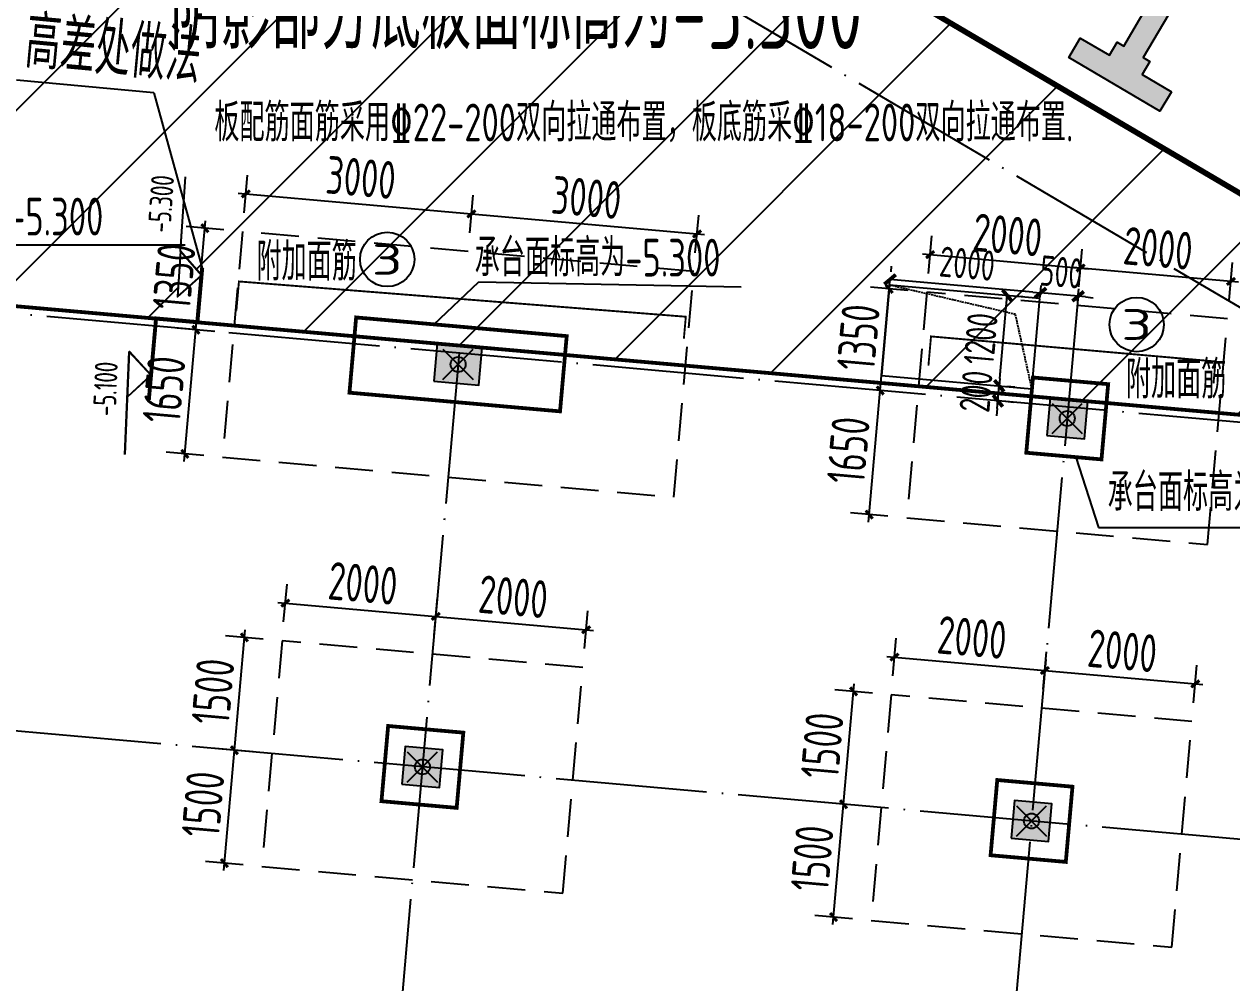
# Model space of a CAD drawing. Extents: x -57409 to 252654, y -8259 to 229119.
# Drawn here: x 162228 to 178225, y 76485 to 89177 of the extents above; entities that cross this region are included whole.
import ezdxf
from ezdxf.enums import TextEntityAlignment as Align

# ---------------------------------------------------------------- set-up
doc = ezdxf.new("R2010")
doc.units = 0
doc.header["$LTSCALE"] = 100
doc.header["$PDMODE"] = 35
doc.header["$PDSIZE"] = 200
for name, pattern in [('DASH', [0.35, 0.25, -0.1]), ('DASHED', [0.75, 0.5, -0.25]), ('DOTE', [2.42, 2, -0.2, 0.02, -0.2])]:
    doc.linetypes.add(name, pattern=pattern)
doc.layers.get('0').update_dxf_attribs({"linetype": 'CONTINUOUS'})
doc.layers.get('Defpoints').update_dxf_attribs({"linetype": 'CONTINUOUS'})
for name, color, linetype in [('B-TEXT', 3, 'CONTINUOUS'), ('codim', 7, 'CONTINUOUS'), ('COLU', 7, 'CONTINUOUS'), ('CT', 2, 'CONTINUOUS'), ('dim-wall', 7, 'CONTINUOUS'), ('dote', 253, 'DOTE'), ('g高差线', 210, 'CONTINUOUS'), ('h填实-主楼', 254, 'CONTINUOUS'), ('h填实-柱墙', 254, 'CONTINUOUS'), ('JSK', 4, 'CONTINUOUS'), ('s索引', 6, 'CONTINUOUS'), ('wall-主楼', 2, 'CONTINUOUS'), ('Z-AXIS', 3, 'CONTINUOUS'), ('Z-CT', 2, 'CONTINUOUS'), ('Z-TEXT', 2, 'CONTINUOUS'), ('z柱下板带', 140, 'CONTINUOUS')]:
    doc.layers.add(name, color=color, linetype=linetype)
doc.layers.add('rein', color=6, linetype='ByLayer', lineweight=18)
doc.layers.add('重心计算', color=7, linetype='CONTINUOUS', plot=False)
doc.styles.add('_TCH_AXIS', font='tssdeng.shx', dxfattribs={"width": 0.7, "bigfont": 'tssdchn.shx'})
doc.styles.add('COMPLEX', font='tssdeng.shx', dxfattribs={"width": 0.7, "bigfont": 'tssdchn.shx'})
doc.styles.add('Jgcad-DIM', font='tssdeng.shx', dxfattribs={"width": 0.7, "bigfont": 'tssdchn.shx'})
doc.styles.get("Standard").update_dxf_attribs({"font": 'tssdeng.shx', "width": 0.7, "bigfont": 'tssdchn.shx'})
doc.styles.add('TSSD_Dimension', font='tssdeng.shx', dxfattribs={"width": 0.7})
doc.dimstyles.new('TSSD_100_100$0', dxfattribs={"dimtxt": 300, "dimasz": 100, "dimexe": 100, "dimexo": 250, "dimgap": 100, "dimtad": 1, "dimdec": 0, "dimzin": 0, "dimdsep": 46, "dimtxsty": 'TSSD_Dimension', "dimblk": '_tsdbk', "dimblk1": '_tsdbk', "dimblk2": '_tsdbk', "dimsah": 1, "dimcen": 0, "dimdle": 100, "dimclrt": 7, "dimadec": 0, "dimazin": 0, "dimtfac": 1, "dimtdec": 0, "dimtix": 1, "dimtmove": 2, "dimatfit": 3, "dimldrblk": '_tsdbk', "dimfxl": 1, "dimtolj": 1, "dimtzin": 0, "dimarcsym": 0})

# ---------------------------------------------------------------- blocks, each defined once
blk = doc.blocks.new('_ArchTick')
at = {"color": 0, "linetype": 'ByBlock', "const_width": 0.4}
blk.add_lwpolyline([(-0.5, -0.5), (0.5, 0.5)], dxfattribs=at)
blk = doc.blocks.new('*D2591')
at = {"layer": 'codim', "color": 7, "lineweight": -2}
for p, q in [((173816, 84305), (173318, 84349)), ((173670, 82662), (173172, 82706))]:
    blk.add_line(p, q, dxfattribs=at)
at = {"layer": 'codim', "color": 0, "lineweight": -2}
blk.add_line((173412, 82584), (173576, 84427), dxfattribs=at)
at = {"layer": 'Defpoints', "color": 0}
for p in [(173567, 84327), (174065, 84283), (173919, 82639)]:
    blk.add_point(p, dxfattribs=at)
at = {"layer": 'codim', "color": 0, "lineweight": -2, "xscale": 100, "yscale": 100, "zscale": 100}
for p, rotation in [((173567, 84327), 84.93164578921422), ((173421, 82684), 264.9316457892142)]:
    blk.add_blockref('_ArchTick', p, dxfattribs=dict(at, rotation=rotation))
at = {"layer": 'codim', "color": 1, "insert": (173145, 83536), "char_height": 500, "attachment_point": 5, "rotation": 84.9316, "style": 'Jgcad-DIM'}
blk.add_mtext('\\A1;1650', dxfattribs=at)
blk = doc.blocks.new('*D2592')
at = {"layer": 'codim', "color": 0, "lineweight": -2}
blk.add_line((173558, 84228), (173695, 85772), dxfattribs=at)
at = {"layer": 'codim', "color": 7, "lineweight": -2}
for p, q in [((173935, 85650), (173437, 85694)), ((173816, 84305), (173318, 84349))]:
    blk.add_line(p, q, dxfattribs=at)
at = {"layer": 'Defpoints', "color": 0}
for p in [(173686, 85672), (174184, 85628), (174065, 84283)]:
    blk.add_point(p, dxfattribs=at)
at = {"layer": 'codim', "color": 0, "lineweight": -2, "xscale": 100, "yscale": 100, "zscale": 100}
for p, rotation in [((173686, 85672), 84.93164578921422), ((173567, 84327), 264.9316457892142)]:
    blk.add_blockref('_ArchTick', p, dxfattribs=dict(at, rotation=rotation))
at = {"layer": 'codim', "color": 1, "insert": (173278, 85030), "char_height": 500, "attachment_point": 5, "rotation": 84.9316, "style": 'Jgcad-DIM'}
blk.add_mtext('\\A1;1350', dxfattribs=at)
blk = doc.blocks.new('*D2593')
at = {"layer": 'codim', "color": 7, "lineweight": -2}
for p, q in [((174206, 85877), (174251, 86375)), ((176199, 85700), (176243, 86198))]:
    blk.add_line(p, q, dxfattribs=at)
at = {"layer": 'codim', "color": 0, "lineweight": -2}
blk.add_line((174129, 86135), (176320, 85940), dxfattribs=at)
at = {"layer": 'Defpoints', "color": 0}
for p in [(176221, 85949), (174184, 85628), (176176, 85451)]:
    blk.add_point(p, dxfattribs=at)
at = {"layer": 'codim', "color": 0, "lineweight": -2, "xscale": 100, "yscale": 100, "zscale": 100}
for p, rotation in [((174228, 86126), 174.93164578759), ((176221, 85949), 354.93164578759)]:
    blk.add_blockref('_ArchTick', p, dxfattribs=dict(at, rotation=rotation))
at = {"layer": 'codim', "color": 1, "insert": (175255, 86386), "char_height": 500, "attachment_point": 5, "rotation": 354.9316, "style": 'Jgcad-DIM'}
blk.add_mtext('\\A1;2000', dxfattribs=at)
blk = doc.blocks.new('*D2594')
at = {"layer": 'codim', "color": 7, "lineweight": -2}
for p, q in [((176199, 85700), (176243, 86198)), ((178191, 85523), (178235, 86021))]:
    blk.add_line(p, q, dxfattribs=at)
at = {"layer": 'codim', "color": 0, "lineweight": -2}
blk.add_line((176121, 85958), (178312, 85764), dxfattribs=at)
at = {"layer": 'Defpoints', "color": 0}
for p in [(178213, 85772), (176176, 85451), (178169, 85274)]:
    blk.add_point(p, dxfattribs=at)
at = {"layer": 'codim', "color": 0, "lineweight": -2, "xscale": 100, "yscale": 100, "zscale": 100}
for p, rotation in [((176221, 85949), 174.93164578759), ((178213, 85772), 354.93164578759)]:
    blk.add_blockref('_ArchTick', p, dxfattribs=dict(at, rotation=rotation))
at = {"layer": 'codim', "color": 1, "insert": (177248, 86209), "char_height": 500, "attachment_point": 5, "rotation": 354.9316, "style": 'Jgcad-DIM'}
blk.add_mtext('\\A1;2000', dxfattribs=at)
blk = doc.blocks.new('*D2595')
at = {"layer": 'codim', "color": 7, "lineweight": -2}
for p, q in [((164752, 85109), (164254, 85153)), ((164606, 83465), (164108, 83510))]:
    blk.add_line(p, q, dxfattribs=at)
at = {"layer": 'codim', "color": 0, "lineweight": -2}
blk.add_line((164348, 83388), (164511, 85231), dxfattribs=at)
at = {"layer": 'Defpoints', "color": 0}
for p in [(164503, 85131), (165001, 85087), (164855, 83443)]:
    blk.add_point(p, dxfattribs=at)
at = {"layer": 'codim', "color": 0, "lineweight": -2, "xscale": 100, "yscale": 100, "zscale": 100}
for p, rotation in [((164503, 85131), 84.93164578921419), ((164357, 83488), 264.9316457892142)]:
    blk.add_blockref('_ArchTick', p, dxfattribs=dict(at, rotation=rotation))
at = {"layer": 'codim', "color": 1, "insert": (164081, 84340), "char_height": 500, "attachment_point": 5, "rotation": 84.9316, "style": 'Jgcad-DIM'}
blk.add_mtext('\\A1;1650', dxfattribs=at)
blk = doc.blocks.new('*D2596')
at = {"layer": 'codim', "color": 0, "lineweight": -2}
blk.add_line((164494, 85032), (164631, 86575), dxfattribs=at)
at = {"layer": 'codim', "color": 7, "lineweight": -2}
for p, q in [((164871, 86454), (164373, 86498)), ((164752, 85109), (164254, 85153))]:
    blk.add_line(p, q, dxfattribs=at)
at = {"layer": 'Defpoints', "color": 0}
for p in [(164622, 86476), (165120, 86432), (165001, 85087)]:
    blk.add_point(p, dxfattribs=at)
at = {"layer": 'codim', "color": 0, "lineweight": -2, "xscale": 100, "yscale": 100, "zscale": 100}
for p, rotation in [((164622, 86476), 84.93164578921419), ((164503, 85131), 264.9316457892142)]:
    blk.add_blockref('_ArchTick', p, dxfattribs=dict(at, rotation=rotation))
at = {"layer": 'codim', "color": 1, "insert": (164214, 85834), "char_height": 500, "attachment_point": 5, "rotation": 84.9316, "style": 'Jgcad-DIM'}
blk.add_mtext('\\A1;1350', dxfattribs=at)
blk = doc.blocks.new('*D2597')
at = {"layer": 'codim', "color": 7, "lineweight": -2}
for p, q in [((165142, 86681), (165186, 87179)), ((168130, 86416), (168174, 86914))]:
    blk.add_line(p, q, dxfattribs=at)
at = {"layer": 'codim', "color": 0, "lineweight": -2}
blk.add_line((165064, 86939), (168252, 86656), dxfattribs=at)
at = {"layer": 'Defpoints', "color": 0}
for p in [(168152, 86665), (165120, 86432), (168108, 86167)]:
    blk.add_point(p, dxfattribs=at)
at = {"layer": 'codim', "color": 0, "lineweight": -2, "xscale": 100, "yscale": 100, "zscale": 100}
for p, rotation in [((165164, 86930), 174.9316457875876), ((168152, 86665), 354.9316457875876)]:
    blk.add_blockref('_ArchTick', p, dxfattribs=dict(at, rotation=rotation))
at = {"layer": 'codim', "color": 1, "insert": (166689, 87146), "char_height": 500, "attachment_point": 5, "rotation": 354.9316, "style": 'Jgcad-DIM'}
blk.add_mtext('\\A1;3000', dxfattribs=at)
blk = doc.blocks.new('*D2598')
at = {"layer": 'codim', "color": 7, "lineweight": -2}
for p, q in [((168130, 86416), (168174, 86914)), ((171118, 86151), (171163, 86649))]:
    blk.add_line(p, q, dxfattribs=at)
at = {"layer": 'codim', "color": 0, "lineweight": -2}
blk.add_line((168053, 86674), (171240, 86391), dxfattribs=at)
at = {"layer": 'Defpoints', "color": 0}
for p in [(171141, 86400), (168108, 86167), (171096, 85902)]:
    blk.add_point(p, dxfattribs=at)
at = {"layer": 'codim', "color": 0, "lineweight": -2, "xscale": 100, "yscale": 100, "zscale": 100}
for p, rotation in [((168152, 86665), 174.9316457875876), ((171141, 86400), 354.9316457875876)]:
    blk.add_blockref('_ArchTick', p, dxfattribs=dict(at, rotation=rotation))
at = {"layer": 'codim', "color": 1, "insert": (169677, 86881), "char_height": 500, "attachment_point": 5, "rotation": 354.9316, "style": 'Jgcad-DIM'}
blk.add_mtext('\\A1;3000', dxfattribs=at)
blk = doc.blocks.new('*D1242')
at = {"layer": 'codim', "color": 7, "lineweight": -2}
for p, q in [((173330, 78827), (172832, 78871)), ((173198, 77332), (172700, 77377))]:
    blk.add_line(p, q, dxfattribs=at)
at = {"layer": 'codim', "color": 0, "lineweight": -2}
blk.add_line((172940, 77255), (173090, 78948), dxfattribs=at)
at = {"layer": 'Defpoints', "color": 0}
for p in [(173081, 78849), (173579, 78805), (173447, 77310)]:
    blk.add_point(p, dxfattribs=at)
at = {"layer": 'codim', "color": 0, "lineweight": -2, "xscale": 100, "yscale": 100, "zscale": 100}
for p, rotation in [((173081, 78849), 84.93164578921419), ((172949, 77355), 264.9316457892142)]:
    blk.add_blockref('_ArchTick', p, dxfattribs=dict(at, rotation=rotation))
at = {"layer": 'codim', "color": 1, "insert": (172666, 78133), "char_height": 500, "attachment_point": 5, "rotation": 84.9316, "style": 'Jgcad-DIM'}
blk.add_mtext('\\A1;1500', dxfattribs=at)
blk = doc.blocks.new('*D1243')
at = {"layer": 'codim', "color": 7, "lineweight": -2}
for p, q in [((173463, 80321), (172965, 80365)), ((173330, 78827), (172832, 78871))]:
    blk.add_line(p, q, dxfattribs=at)
at = {"layer": 'codim', "color": 0, "lineweight": -2}
blk.add_line((173072, 78749), (173222, 80442), dxfattribs=at)
at = {"layer": 'Defpoints', "color": 0}
for p in [(173214, 80343), (173712, 80299), (173579, 78805)]:
    blk.add_point(p, dxfattribs=at)
at = {"layer": 'codim', "color": 0, "lineweight": -2, "xscale": 100, "yscale": 100, "zscale": 100}
for p, rotation in [((173214, 80343), 84.93164578921419), ((173081, 78849), 264.9316457892142)]:
    blk.add_blockref('_ArchTick', p, dxfattribs=dict(at, rotation=rotation))
at = {"layer": 'codim', "color": 1, "insert": (172799, 79627), "char_height": 500, "attachment_point": 5, "rotation": 84.9316, "style": 'Jgcad-DIM'}
blk.add_mtext('\\A1;1500', dxfattribs=at)
blk = doc.blocks.new('*D1244')
at = {"layer": 'codim', "color": 7, "lineweight": -2}
for p, q in [((173734, 80548), (173778, 81046)), ((175726, 80371), (175770, 80869))]:
    blk.add_line(p, q, dxfattribs=at)
at = {"layer": 'codim', "color": 0, "lineweight": -2}
blk.add_line((173656, 80806), (175848, 80611), dxfattribs=at)
at = {"layer": 'Defpoints', "color": 0}
for p in [(175748, 80620), (173712, 80299), (175704, 80122)]:
    blk.add_point(p, dxfattribs=at)
at = {"layer": 'codim', "color": 0, "lineweight": -2, "xscale": 100, "yscale": 100, "zscale": 100}
for p, rotation in [((173756, 80797), 174.9316457875883), ((175748, 80620), 354.9316457875883)]:
    blk.add_blockref('_ArchTick', p, dxfattribs=dict(at, rotation=rotation))
at = {"layer": 'codim', "color": 1, "insert": (174783, 81057), "char_height": 500, "attachment_point": 5, "rotation": 354.9316, "style": 'Jgcad-DIM'}
blk.add_mtext('\\A1;2000', dxfattribs=at)
blk = doc.blocks.new('*D1245')
at = {"layer": 'codim', "color": 7, "lineweight": -2}
for p, q in [((175726, 80371), (175770, 80869)), ((177718, 80194), (177762, 80692))]:
    blk.add_line(p, q, dxfattribs=at)
at = {"layer": 'codim', "color": 0, "lineweight": -2}
blk.add_line((175648, 80629), (177840, 80435), dxfattribs=at)
at = {"layer": 'Defpoints', "color": 0}
for p in [(177740, 80443), (175704, 80122), (177696, 79945)]:
    blk.add_point(p, dxfattribs=at)
at = {"layer": 'codim', "color": 0, "lineweight": -2, "xscale": 100, "yscale": 100, "zscale": 100}
for p, rotation in [((175748, 80620), 174.9316457875883), ((177740, 80443), 354.9316457875883)]:
    blk.add_blockref('_ArchTick', p, dxfattribs=dict(at, rotation=rotation))
at = {"layer": 'codim', "color": 1, "insert": (176775, 80880), "char_height": 500, "attachment_point": 5, "rotation": 354.9316, "style": 'Jgcad-DIM'}
blk.add_mtext('\\A1;2000', dxfattribs=at)
blk = doc.blocks.new('*D1246')
at = {"layer": 'codim', "color": 0, "lineweight": -2}
blk.add_line((164871, 77971), (165022, 79664), dxfattribs=at)
at = {"layer": 'codim', "color": 7, "lineweight": -2}
for p, q in [((165262, 79542), (164764, 79586)), ((165129, 78048), (164631, 78092))]:
    blk.add_line(p, q, dxfattribs=at)
at = {"layer": 'Defpoints', "color": 0}
for p in [(165013, 79564), (165511, 79520), (165378, 78026)]:
    blk.add_point(p, dxfattribs=at)
at = {"layer": 'codim', "color": 0, "lineweight": -2, "xscale": 100, "yscale": 100, "zscale": 100}
for p, rotation in [((165013, 79564), 84.93164578921419), ((164880, 78070), 264.9316457892142)]:
    blk.add_blockref('_ArchTick', p, dxfattribs=dict(at, rotation=rotation))
at = {"layer": 'codim', "color": 1, "insert": (164598, 78848), "char_height": 500, "attachment_point": 5, "rotation": 84.9316, "style": 'Jgcad-DIM'}
blk.add_mtext('\\A1;1500', dxfattribs=at)
blk = doc.blocks.new('*D1247')
at = {"layer": 'codim', "color": 0, "lineweight": -2}
blk.add_line((165004, 79465), (165154, 81158), dxfattribs=at)
at = {"layer": 'codim', "color": 7, "lineweight": -2}
for p, q in [((165394, 81036), (164896, 81081)), ((165262, 79542), (164764, 79586))]:
    blk.add_line(p, q, dxfattribs=at)
at = {"layer": 'Defpoints', "color": 0}
for p in [(165145, 81058), (165643, 81014), (165511, 79520)]:
    blk.add_point(p, dxfattribs=at)
at = {"layer": 'codim', "color": 0, "lineweight": -2, "xscale": 100, "yscale": 100, "zscale": 100}
for p, rotation in [((165145, 81058), 84.93164578921419), ((165013, 79564), 264.9316457892142)]:
    blk.add_blockref('_ArchTick', p, dxfattribs=dict(at, rotation=rotation))
at = {"layer": 'codim', "color": 1, "insert": (164730, 80342), "char_height": 500, "attachment_point": 5, "rotation": 84.9316, "style": 'Jgcad-DIM'}
blk.add_mtext('\\A1;1500', dxfattribs=at)
blk = doc.blocks.new('*D1248')
at = {"layer": 'codim', "color": 7, "lineweight": -2}
for p, q in [((165665, 81263), (165710, 81761)), ((167658, 81087), (167702, 81585))]:
    blk.add_line(p, q, dxfattribs=at)
at = {"layer": 'codim', "color": 0, "lineweight": -2}
blk.add_line((165588, 81521), (167779, 81327), dxfattribs=at)
at = {"layer": 'Defpoints', "color": 0}
for p in [(167680, 81336), (165643, 81014), (167635, 80838)]:
    blk.add_point(p, dxfattribs=at)
at = {"layer": 'codim', "color": 0, "lineweight": -2, "xscale": 100, "yscale": 100, "zscale": 100}
for p, rotation in [((165687, 81512), 174.9316457875885), ((167680, 81336), 354.9316457875884)]:
    blk.add_blockref('_ArchTick', p, dxfattribs=dict(at, rotation=rotation))
at = {"layer": 'codim', "color": 1, "insert": (166715, 81773), "char_height": 500, "attachment_point": 5, "rotation": 354.9316, "style": 'Jgcad-DIM'}
blk.add_mtext('\\A1;2000', dxfattribs=at)
blk = doc.blocks.new('*D1249')
at = {"layer": 'codim', "color": 7, "lineweight": -2}
for p, q in [((167658, 81087), (167702, 81585)), ((169650, 80910), (169694, 81408))]:
    blk.add_line(p, q, dxfattribs=at)
at = {"layer": 'codim', "color": 0, "lineweight": -2}
blk.add_line((167580, 81344), (169771, 81150), dxfattribs=at)
at = {"layer": 'Defpoints', "color": 0}
for p in [(169672, 81159), (167635, 80838), (169628, 80661)]:
    blk.add_point(p, dxfattribs=at)
at = {"layer": 'codim', "color": 0, "lineweight": -2, "xscale": 100, "yscale": 100, "zscale": 100}
for p, rotation in [((167680, 81336), 174.9316457875885), ((169672, 81159), 354.9316457875884)]:
    blk.add_blockref('_ArchTick', p, dxfattribs=dict(at, rotation=rotation))
at = {"layer": 'codim', "color": 1, "insert": (168707, 81596), "char_height": 500, "attachment_point": 5, "rotation": 354.9316, "style": 'Jgcad-DIM'}
blk.add_mtext('\\A1;2000', dxfattribs=at)
blk = doc.blocks.new('_tsdbk')
blk.add_line((-1, 0), (0, 0))
at = {"const_width": 0.5}
blk.add_lwpolyline([(-0.7, -0.7), (0.7, 0.7)], dxfattribs=at)
blk = doc.blocks.new('*D2715')
at = {"layer": 'Defpoints', "color": 0}
for p in [(175103, 84392), (175143, 84388), (175085, 84193)]:
    blk.add_point(p, dxfattribs=at)
at = {"layer": 'dim-wall', "color": 0, "lineweight": -2}
for p, q in [((175152, 84488), (175161, 84587)), ((175126, 84189), (175143, 84388)), ((175352, 84370), (175243, 84379)), ((175334, 84170), (175225, 84180)), ((175117, 84089), (175108, 83990))]:
    blk.add_line(p, q, dxfattribs=at)
at = {"layer": 'dim-wall', "color": 0, "lineweight": -2, "xscale": 100, "yscale": 100, "zscale": 100}
for p, rotation in [((175143, 84388), 264.9), ((175126, 84189), 84.89999999999992)]:
    blk.add_blockref('_tsdbk', p, dxfattribs=dict(at, rotation=rotation))
at = {"layer": 'dim-wall', "color": 7, "insert": (174836, 84315), "char_height": 400, "attachment_point": 5, "rotation": 84.9, "style": 'TSSD_Dimension'}
blk.add_mtext('\\A1;200', dxfattribs=at)
blk = doc.blocks.new('*D2716')
at = {"layer": 'Defpoints', "color": 0}
for p in [(175209, 85587), (175250, 85583), (175103, 84392)]:
    blk.add_point(p, dxfattribs=at)
at = {"layer": 'dim-wall', "color": 0, "lineweight": -2}
for p, q in [((175152, 84488), (175241, 85484)), ((175458, 85565), (175350, 85575)), ((175352, 84370), (175243, 84379))]:
    blk.add_line(p, q, dxfattribs=at)
at = {"layer": 'dim-wall', "color": 0, "lineweight": -2, "xscale": 100, "yscale": 100, "zscale": 100}
for p, rotation in [((175250, 85583), 84.89999999999996), ((175143, 84388), 264.9)]:
    blk.add_blockref('_tsdbk', p, dxfattribs=dict(at, rotation=rotation))
at = {"layer": 'dim-wall', "color": 7, "insert": (174898, 85012), "char_height": 400, "attachment_point": 5, "rotation": 84.9, "style": 'TSSD_Dimension'}
blk.add_mtext('\\A1;1200', dxfattribs=at)
blk = doc.blocks.new('*D2717')
at = {"layer": 'Defpoints', "color": 0}
for p in [(175690, 85619), (175662, 85311), (176160, 85267)]:
    blk.add_point(p, dxfattribs=at)
at = {"layer": 'dim-wall', "color": 0, "lineweight": -2}
for p, q in [((175590, 85628), (175490, 85636)), ((175684, 85560), (175698, 85718)), ((176188, 85574), (175690, 85619)), ((176182, 85516), (176196, 85674)), ((176287, 85565), (176387, 85556))]:
    blk.add_line(p, q, dxfattribs=at)
at = {"layer": 'dim-wall', "color": 0, "lineweight": -2, "xscale": 100, "yscale": 100, "zscale": 100}
for p, rotation in [((175690, 85619), 354.9), ((176188, 85574), 174.8999999999999)]:
    blk.add_blockref('_tsdbk', p, dxfattribs=dict(at, rotation=rotation))
at = {"layer": 'dim-wall', "color": 7, "insert": (175965, 85895), "char_height": 400, "attachment_point": 5, "rotation": 354.9, "style": 'TSSD_Dimension'}
blk.add_mtext('\\A1;500', dxfattribs=at)
blk = doc.blocks.new('*D2718')
at = {"layer": 'Defpoints', "color": 0}
for p in [(173697, 85797), (173691, 85722), (175662, 85311)]:
    blk.add_point(p, dxfattribs=at)
at = {"layer": 'dim-wall', "color": 0, "lineweight": -2}
for p, q in [((173713, 85971), (173706, 85896)), ((175590, 85628), (173797, 85788)), ((175684, 85560), (175698, 85718))]:
    blk.add_line(p, q, dxfattribs=at)
at = {"layer": 'dim-wall', "color": 0, "lineweight": -2, "xscale": 100, "yscale": 100, "zscale": 100}
for p, rotation in [((173697, 85797), 174.8999999999999), ((175690, 85619), 354.9)]:
    blk.add_blockref('_tsdbk', p, dxfattribs=dict(at, rotation=rotation))
at = {"layer": 'dim-wall', "color": 7, "insert": (174720, 86006), "char_height": 400, "attachment_point": 5, "rotation": 354.9, "style": 'TSSD_Dimension'}
blk.add_mtext('\\A1;2000', dxfattribs=at)
blk = doc.blocks.new('_AXISO')
blk.add_circle((0, 0), 0.5)
at = {"layer": 'B-TEXT', "style": 'COMPLEX', "width": 1.450893}
blk.add_attdef('A', text='', height=0.56, dxfattribs=at).set_placement((0.249375, -0.28), (0.749375, -0.28), align=Align.FIT)

msp = doc.modelspace()

# ---------------------------------------------------------------- hatches: boundary and pattern name
at = {"layer": 'g高差线'}
h = msp.add_hatch(dxfattribs=at)
h.set_pattern_fill('ANSI31', color=256, scale=500, style=0)
h.paths.add_polyline_path([(167328, 93407.3), (166415.7, 91855.6), (155985.1, 97988.6), (156897.4, 99540.2), (153966.9, 101263.3), (151877.6, 97710), (151877.6, 86351.2), (164521.9, 85229.8), (164576.8, 85848.4), (164257.3, 85569.2), (164297.5, 86167.9), (164576.8, 85848.4), (164521.9, 85229.8), (178716.3, 83970.9), (179913.7, 86007.2)])
h.paths.add_polyline_path([(164277.7, 86208.7), (164345.4, 87216.1), (163982.8, 87240.4), (163915.1, 86233.1)], flags=24)
at = {"layer": 'h填实-主楼'}
msp.add_hatch(color=256, dxfattribs=at).paths.add_polyline_path([(177423.7, 88283.2), (177271.7, 88024.6), (176064.8, 88734.2), (176216.9, 88992.8), (176604.8, 88764.8), (176706.2, 88937.2), (176792.4, 88886.5), (177400.6, 89920.9), (177659.2, 89768.9), (177051, 88734.4), (177137.2, 88683.7), (177035.8, 88511.3)])
at = {"layer": 'h填实-柱墙'}
for points in [[(167654.7, 84450), (168252.4, 84397), (168296.5, 84895), (167698.9, 84948)], [(175772.8, 83730), (176270.9, 83685.8), (176315.1, 84183.9), (175817, 84228)], [(167231.9, 79116.5), (167729.9, 79072.3), (167774.1, 79570.4), (167276, 79614.5)], [(175300.2, 78400.9), (175798.2, 78356.7), (175842.4, 78854.8), (175344.4, 78899)]]:
    msp.add_hatch(color=256, dxfattribs=at).paths.add_polyline_path(points)

# ---------------------------------------------------------------- linework, layer by layer
at = {"layer": 'COLU'}
for points in [[(167654.7, 84450), (168252.4, 84397), (168296.5, 84895), (167698.9, 84948)], [(175772.8, 83730), (176270.9, 83685.8), (176315.1, 84183.9), (175817, 84228)], [(167231.9, 79116.5), (167729.9, 79072.3), (167774.1, 79570.4), (167276, 79614.5)], [(175300.2, 78400.9), (175798.2, 78356.7), (175842.4, 78854.8), (175344.4, 78899)]]:
    msp.add_lwpolyline(points, close=True, dxfattribs=at)
at = {"layer": 'CT', "const_width": 75}
msp.add_lwpolyline([(189875.4, 92098.4), (183742.5, 81667.8), (179001.3, 84455.5), (179913.7, 86007.2), (167328, 93407.3)], dxfattribs=at)
at = {"layer": 'CT', "const_width": 50}
for points in [[(169414.3, 85046.9), (166625.3, 85294.2), (166536.9, 84298.2), (169326, 84050.8)], [(175501.7, 83503.1), (176497.8, 83414.7), (176586.2, 84410.8), (175590.1, 84499.1)], [(166960.8, 78889.6), (167956.9, 78801.2), (168045.2, 79797.3), (167049.1, 79885.6)], [(175029.1, 78174), (176025.2, 78085.6), (176113.5, 79081.7), (175117.4, 79170.1)]]:
    msp.add_lwpolyline(points, close=True, dxfattribs=at)
at = {"layer": 'dote', "ltscale": 10}
for p, q in [((139907.3, 108022), (184810.6, 81619.8)), ((222375.4, 79998.3), (142777.6, 87057.9)), ((176188.3, 85584.9), (170621.3, 22815.5)), ((167988.9, 84821.9), (162552.9, 23531.1)), ((221889.5, 74519.8), (151316.5, 80779))]:
    msp.add_line(p, q, dxfattribs=at)
at = {"layer": 'g高差线', "const_width": 50}
for points in [[(153966.9, 101263.3), (156897.4, 99540.2), (155985.1, 97988.6), (166415.7, 91855.6), (167328, 93407.3), (179913.7, 86007.2), (178716.3, 83970.9), (151877.6, 86351.2), (151877.6, 97710), (153966.9, 101263.3)], [(163878.6, 84202.4), (163974, 85278.4), (164521.9, 85229.8), (164585.4, 85945.6)], [(163880.7, 84205.8), (163976.1, 85281.8), (164524, 85233.2), (164587.5, 85949)]]:
    msp.add_lwpolyline(points, dxfattribs=at)
at = {"layer": 'g高差线'}
for points in [[(164297.5, 86167.9), (164257.3, 85569.2), (164576.8, 85848.4), (164297.5, 86167.9), (164363.8, 87154.1)], [(164299.6, 86171.3), (164259.4, 85572.6), (164578.8, 85851.9), (164299.6, 86171.3), (164365.9, 87157.5)], [(163563.5, 83478.6), (163620.3, 84841), (163907.6, 84528.8), (163595.3, 84241.5)], [(163565.6, 83482), (163622.4, 84844.4), (163909.6, 84532.2), (163597.4, 84244.9)]]:
    msp.add_lwpolyline(points, dxfattribs=at)
at = {"layer": 'JSK'}
msp.add_lwpolyline([(175682.8, 85545), (173690.7, 85721.7), (173584.6, 84526.4), (175576.8, 84349.7)], close=True, dxfattribs=at)
at = {"layer": 'JSK', "linetype": 'DASH'}
msp.add_lwpolyline([(175576.8, 84349.7), (175358.5, 85334.9), (173690.7, 85721.7)], dxfattribs=at)
at = {"layer": 'rein', "color": 210, "const_width": 25}
for points in [[(165038.9, 85384.5), (165073.1, 85770.5), (170992.1, 85303.7), (170966.2, 85012)], [(174205.7, 84657), (174240, 85043), (178007.6, 84711.4), (177981.7, 84419.7)]]:
    msp.add_lwpolyline(points, dxfattribs=at)
at = {"layer": 's索引'}
for q in [(162127.3, 88437.5), (164585.4, 85945.6)]:
    msp.add_line((163945.3, 88267.7), q, dxfattribs=at)
at = {"layer": 'wall-主楼'}
msp.add_lwpolyline([(177423.7, 88283.2), (177271.7, 88024.6), (176064.8, 88734.2), (176216.9, 88992.8), (176604.8, 88764.8), (176706.2, 88937.2), (176792.4, 88886.5), (177400.6, 89920.9), (177659.2, 89768.9), (177051, 88734.4), (177137.2, 88683.7), (177035.8, 88511.3)], close=True, dxfattribs=at)
at = {"layer": 'Z-CT', "color": 1, "const_width": 50}
msp.add_lwpolyline([(189875.4, 92098.4), (183742.5, 81667.8), (179001.3, 84455.5), (179913.7, 86007.2), (167328, 93407.3)], dxfattribs=at)
at = {"layer": 'Z-TEXT'}
for p, q in [((160866.6, 86256.3), (164362.8, 86256.3)), ((167655.4, 85202.9), (168251.4, 85765.7)), ((168251.4, 85765.7), (171725.9, 85699.6)), ((176159.4, 83444.7), (176457, 82511.9)), ((176457, 82511.9), (179953.3, 82511.9))]:
    msp.add_line(p, q, dxfattribs=at)
at = {"layer": 'z柱下板带', "linetype": 'DASHED', "ltscale": 10}
for points in [[(164854.8, 83443.4), (170831.4, 82913.3), (171096.4, 85901.6), (165119.9, 86431.7)], [(173919.3, 82639.5), (177903.6, 82286.1), (178168.6, 85274.4), (174184.3, 85627.7)], [(165378.3, 78026), (169362.6, 77672.6), (169627.7, 80660.9), (165643.3, 81014.3)], [(173446.6, 77310.4), (177431, 76957), (177696, 79945.3), (173711.6, 80298.7)]]:
    msp.add_lwpolyline(points, close=True, dxfattribs=at)
at = {"layer": '重心计算', "color": 5}
for p in [(167975.6, 84672.5), (167975.6, 84672.5), (176044, 83956.9), (176044, 83956.9), (167503, 79343.4), (167503, 79343.4), (175571.3, 78627.8), (175571.3, 78627.8)]:
    msp.add_point(p, dxfattribs=at)

# ---------------------------------------------------------------- block references
at = {"layer": 'Z-TEXT'}
ref = msp.add_blockref('_AXISO', (167036.8, 86062.7), dxfattribs=dict(at, xscale=720.0000000000074, yscale=720, zscale=720, rotation=359.9996457873825))
ref.add_attrib('A', '3', dxfattribs={"layer": 'Z-AXIS', "color": 7, "height": 407.3, "rotation": 359.99965, "style": '_TCH_AXIS', "width": 1.857143}).set_placement((166833.1, 85859.1), (167240.4, 85859), align=Align.FIT)
ref = msp.add_blockref('_AXISO', (176963.6, 85200.1), dxfattribs=dict(at, xscale=720.0000000000074, yscale=720, zscale=720, rotation=359.9996457873825))
ref.add_attrib('A', '3', dxfattribs={"layer": 'Z-AXIS', "color": 7, "height": 407.3, "rotation": 359.99965, "style": '_TCH_AXIS', "width": 1.857143}).set_placement((176759.9, 84996.4), (177167.2, 84996.4), align=Align.FIT)

# ---------------------------------------------------------------- texts
at = {"layer": 'g高差线', "width": 0.7}
for s, rotation, p in [('-5.300', 86.15615, (164303.9, 87158.1)), ('-5.300', 86.15615, (164306, 87161.6)), ('-5.100', 87.61163, (163557.6, 84694.9)), ('-5.100', 87.61163, (163559.7, 84698.4))]:
    msp.add_text(s, height=300, rotation=rotation, dxfattribs=at).set_placement(p, align=Align.BOTTOM_RIGHT)
at = {"layer": 's索引', "width": 0.7}
msp.add_text('高差处做法', height=700, rotation=354.66387, dxfattribs=at).set_placement((162218.9, 88608))
at = {"layer": 'Z-TEXT', "width": 0.7}
for s, height, p in [('阴影部分底板面标高为-5.300', 1000, (164161.1, 88847.8)), ('板配筋面筋采用%%13222-200双向拉通布置，板底筋采%%13218-200双向拉通布置.', 500, (164747.3, 87625.4)), ('承台面标高为-5.300', 500, (160020.8, 86379.7)), ('承台面标高为-5.300', 500, (168195.5, 85835.9)), ('附加面筋', 500, (165304.8, 85783)), ('附加面筋', 500, (176821.5, 84221.9)), ('承台面标高为-5.300', 500, (176580, 82730.6))]:
    msp.add_text(s, height=height, dxfattribs=at).set_placement(p)

# ---------------------------------------------------------------- dimensions: what is measured, and where the dimension line sits
at = {"layer": 'codim'}
for base, p1, p2, angle, picture, middle in [((168152.3, 86664.7), (165119.9, 86431.7), (168108.1, 86166.6), 354.93165, '*D2597', (166689.1, 87145.8)), ((171140.6, 86399.7), (168108.1, 86166.6), (171096.4, 85901.6), 354.93165, '*D2598', (169677.4, 86880.8)), ((176220.6, 85949.1), (174184.3, 85627.7), (176176.5, 85451.1), 354.93165, '*D2593', (175255.5, 86386.1)), ((164621.8, 86475.9), (165000.6, 85087), (165119.9, 86431.7), 84.93165, '*D2596', (164213.6, 85834.4)), ((178212.8, 85772.4), (176176.5, 85451.1), (178168.6, 85274.4), 354.93165, '*D2594', (177247.7, 86209.4)), ((173686.2, 85671.9), (174065, 84283), (174184.3, 85627.7), 84.93165, '*D2592', (173278, 85030.5)), ((164502.6, 85131.1), (164854.8, 83443.4), (165000.6, 85087), 84.93165, '*D2595', (164081, 84340.3)), ((173567, 84327.2), (173919.3, 82639.5), (174065, 84283), 84.93165, '*D2591', (173145.5, 83536.3)), ((167679.7, 81335.6), (165643.3, 81014.3), (167635.5, 80837.6), 354.93165, '*D1248', (166714.5, 81772.6)), ((169671.9, 81158.9), (167635.5, 80837.6), (169627.7, 80660.9), 354.93165, '*D1249', (168706.7, 81595.9)), ((175748, 80620), (173711.6, 80298.7), (175703.8, 80122), 354.93165, '*D1244', (174782.8, 81057)), ((177740.2, 80443.3), (175703.8, 80122), (177696, 79945.3), 354.93165, '*D1245', (176775, 80880.3)), ((165145.3, 81058.4), (165510.8, 79520.1), (165643.3, 81014.3), 84.93165, '*D1247', (164730.4, 80342.3)), ((173213.6, 80342.8), (173579.1, 78804.5), (173711.6, 80298.7), 84.93165, '*D1243', (172798.7, 79626.7)), ((165012.8, 79564.3), (165378.3, 78026), (165510.8, 79520.1), 84.93165, '*D1246', (164597.9, 78848.1)), ((173081.1, 78848.7), (173446.6, 77310.4), (173579.1, 78804.5), 84.93165, '*D1242', (172666.2, 78132.6))]:
    dim = msp.add_linear_dim(base=base, p1=p1, p2=p2, angle=angle, dimstyle='TSSD_100_100$0', override={"dimtxt": 500, "dimexe": 250, "dimtxsty": 'Jgcad-DIM', "dimblk": 'ArchTick', "dimblk1": 'ArchTick', "dimblk2": 'ArchTick', "dimclre": 7, "dimclrt": 1, "dimadec": 3}, dxfattribs=at)
    dim.commit()
    dim.dimension.update_dxf_attribs({"geometry": picture, "text_midpoint": middle})
at = {"layer": 'dim-wall'}
for base, p1, p2, angle, picture, middle in [((173697.3, 85796.5), (175662.1, 85311.2), (173690.7, 85721.7), 354.9, '*D2718', (174720.1, 86006.4)), ((175689.5, 85618.7), (176160.1, 85267), (175662.1, 85311.2), 354.9, '*D2717', (175965.2, 85895.3)), ((175250.1, 85583.4), (175103.1, 84391.7), (175209.1, 85587.1), 264.9, '*D2716', (174898, 85012.4)), ((175143.4, 84388.1), (175085.4, 84192.5), (175103.1, 84391.7), 264.9, '*D2715', (174835.7, 84315.2))]:
    dim = msp.add_linear_dim(base=base, p1=p1, p2=p2, angle=angle, dimstyle='TSSD_100_100$0', override={"dimtxt": 400}, dxfattribs=at)
    dim.commit()
    dim.dimension.update_dxf_attribs({"geometry": picture, "text_midpoint": middle})

doc.saveas('drawing.dxf')
